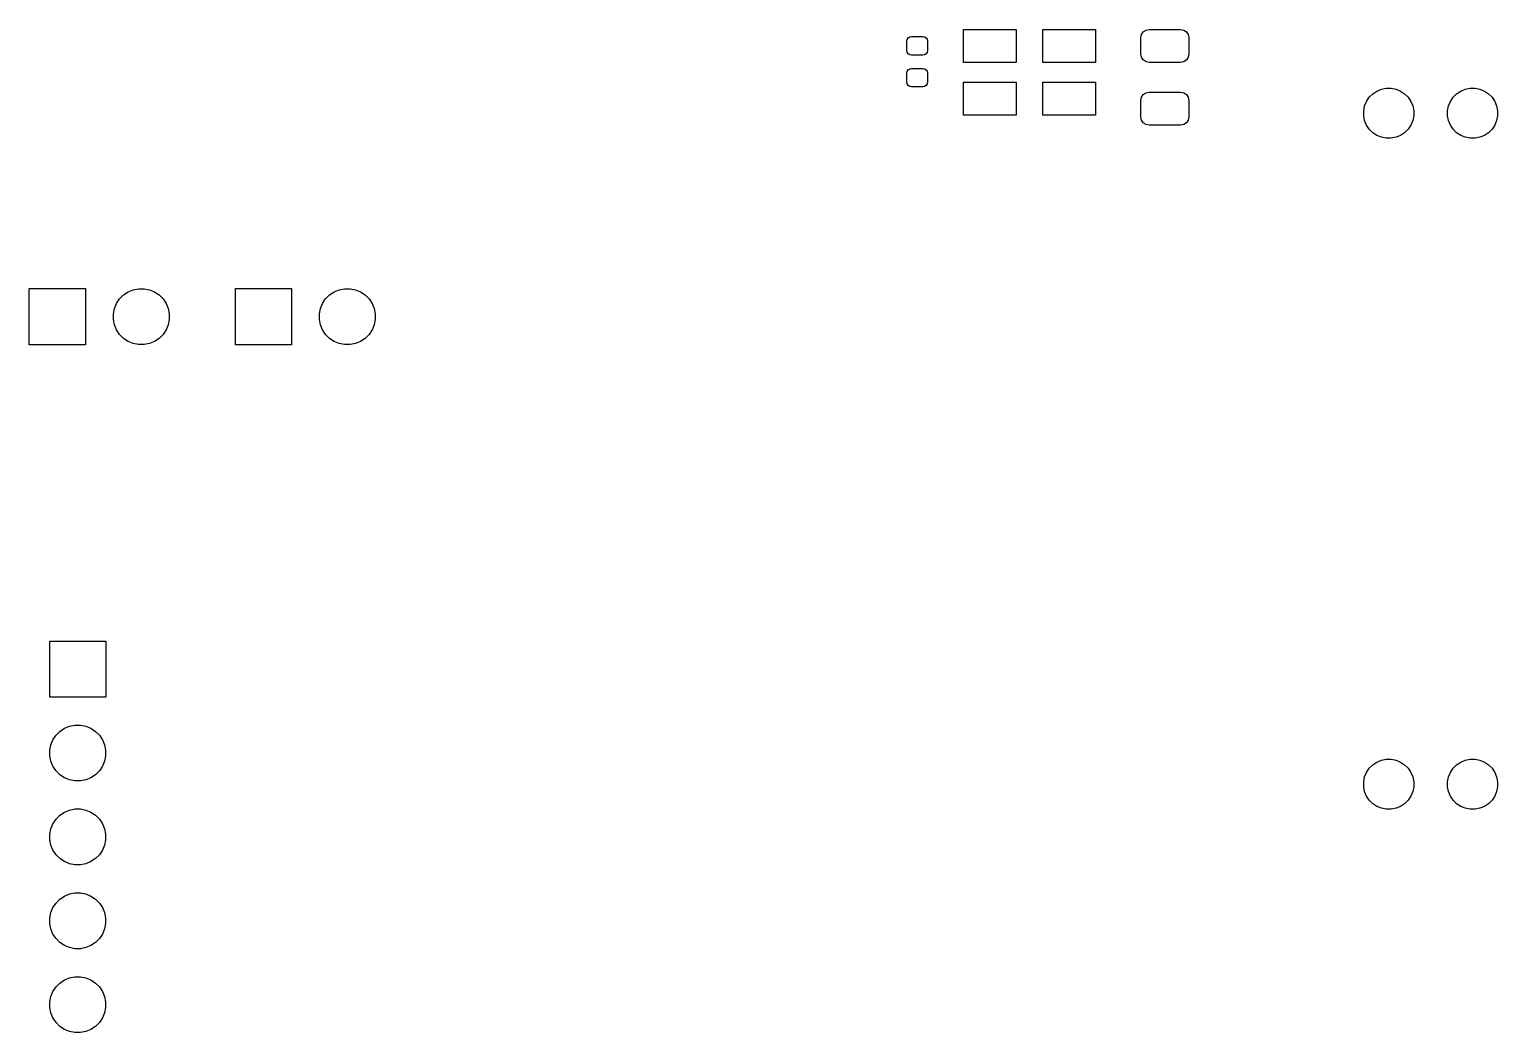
# Model space of a CAD drawing. Header units: inches. Extents: x 2.95 to 6.5, y -4.57 to -2.07.
# Drawn here: x 2.953 to 4.704, y -3.263 to -2.067 of the extents above; entities that cross this region are included whole.
import ezdxf

# ---------------------------------------------------------------- set-up
doc = ezdxf.new("R2010")
doc.units = ezdxf.units.IN
doc.header["$MEASUREMENT"] = 0
doc.layers.add('BLACK', color=7, linetype='CONTINUOUS')

msp = doc.modelspace()

# ---------------------------------------------------------------- linework, layer by layer
at = {"layer": 'BLACK', "linetype": 'CONTINUOUS'}
for p, q in [((3.9996, -2.0811), (4, -2.079)), ((3.9996, -2.0921), (3.9996, -2.0811)), ((4, -2.079), (4.0012, -2.0772)), ((4.0012, -2.0772), (4.003, -2.076)), ((4.003, -2.076), (4.0051, -2.0756)), ((4.0051, -2.0756), (4.0185, -2.0756)), ((4.0185, -2.0756), (4.0206, -2.076)), ((4.0206, -2.076), (4.0224, -2.0772)), ((4.0224, -2.0772), (4.0236, -2.079)), ((4.0236, -2.079), (4.024, -2.0811)), ((4.024, -2.0811), (4.024, -2.0921)), ((4.0669, -2.1063), (4.0669, -2.0669)), ((4.0669, -2.0669), (4.1299, -2.0669)), ((4.1299, -2.0669), (4.1299, -2.1063)), ((4.1614, -2.1063), (4.1614, -2.0669)), ((4.1614, -2.0669), (4.2244, -2.0669)), ((4.2244, -2.0669), (4.2244, -2.1063)), ((4.2785, -2.0768), (4.2793, -2.073)), ((4.2785, -2.0965), (4.2785, -2.0768)), ((4.2793, -2.073), (4.2814, -2.0698)), ((4.2814, -2.0698), (4.2846, -2.0677)), ((4.2846, -2.0677), (4.2884, -2.0669)), ((4.2884, -2.0669), (4.3258, -2.0669)), ((4.3258, -2.0669), (4.3296, -2.0677)), ((4.3296, -2.0677), (4.3327, -2.0698)), ((4.3327, -2.0698), (4.3349, -2.073)), ((4.3349, -2.073), (4.3356, -2.0768)), ((4.3356, -2.0768), (4.3356, -2.0965)), ((4, -2.0942), (3.9996, -2.0921)), ((4.0012, -2.096), (4, -2.0942)), ((4.003, -2.0972), (4.0012, -2.096)), ((4.0051, -2.0976), (4.003, -2.0972)), ((4.0185, -2.0976), (4.0051, -2.0976)), ((4.0206, -2.0972), (4.0185, -2.0976)), ((4.0224, -2.096), (4.0206, -2.0972)), ((4.0236, -2.0942), (4.0224, -2.096)), ((4.024, -2.0921), (4.0236, -2.0942)), ((4.2793, -2.1002), (4.2785, -2.0965)), ((4.2814, -2.1034), (4.2793, -2.1002)), ((4.3349, -2.1002), (4.3327, -2.1034)), ((4.3356, -2.0965), (4.3349, -2.1002)), ((3.9996, -2.1189), (4, -2.1168)), ((4, -2.1168), (4.0012, -2.115)), ((4.0012, -2.115), (4.003, -2.1138)), ((4.003, -2.1138), (4.0051, -2.1134)), ((4.0051, -2.1134), (4.0185, -2.1134)), ((4.0185, -2.1134), (4.0206, -2.1138)), ((4.0206, -2.1138), (4.0224, -2.115)), ((4.0224, -2.115), (4.0236, -2.1168)), ((4.0236, -2.1168), (4.024, -2.1189)), ((4.1299, -2.1063), (4.0669, -2.1063)), ((4.2244, -2.1063), (4.1614, -2.1063)), ((4.2846, -2.1056), (4.2814, -2.1034)), ((4.2884, -2.1063), (4.2846, -2.1056)), ((4.3258, -2.1063), (4.2884, -2.1063)), ((4.3296, -2.1056), (4.3258, -2.1063)), ((4.3327, -2.1034), (4.3296, -2.1056)), ((3.9996, -2.1299), (3.9996, -2.1189)), ((4, -2.132), (3.9996, -2.1299)), ((4.0012, -2.1338), (4, -2.132)), ((4.003, -2.135), (4.0012, -2.1338)), ((4.0051, -2.1354), (4.003, -2.135)), ((4.0185, -2.1354), (4.0051, -2.1354)), ((4.0206, -2.135), (4.0185, -2.1354)), ((4.0224, -2.1338), (4.0206, -2.135)), ((4.0236, -2.132), (4.0224, -2.1338)), ((4.024, -2.1299), (4.0236, -2.132)), ((4.024, -2.1189), (4.024, -2.1299)), ((4.0669, -2.1693), (4.0669, -2.1299)), ((4.0669, -2.1299), (4.1299, -2.1299)), ((4.1299, -2.1299), (4.1299, -2.1693)), ((4.1614, -2.1693), (4.1614, -2.1299)), ((4.1614, -2.1299), (4.2244, -2.1299)), ((4.2244, -2.1299), (4.2244, -2.1693)), ((4.2785, -2.1516), (4.2793, -2.1478)), ((4.2785, -2.1713), (4.2785, -2.1516)), ((4.2793, -2.1478), (4.2814, -2.1446)), ((4.2814, -2.1446), (4.2846, -2.1425)), ((4.2846, -2.1425), (4.2884, -2.1417)), ((4.2884, -2.1417), (4.3258, -2.1417)), ((4.3258, -2.1417), (4.3296, -2.1425)), ((4.3296, -2.1425), (4.3327, -2.1446)), ((4.3327, -2.1446), (4.3349, -2.1478)), ((4.3349, -2.1478), (4.3356, -2.1516)), ((4.3356, -2.1516), (4.3356, -2.1713)), ((4.5453, -2.1582), (4.5476, -2.1528)), ((4.5476, -2.1528), (4.5508, -2.1479)), ((4.5508, -2.1479), (4.555, -2.1437)), ((4.555, -2.1437), (4.5599, -2.1405)), ((4.5599, -2.1405), (4.5653, -2.1382)), ((4.5653, -2.1382), (4.5711, -2.1371)), ((4.5711, -2.1371), (4.577, -2.1371)), ((4.577, -2.1371), (4.5827, -2.1382)), ((4.5827, -2.1382), (4.5882, -2.1405)), ((4.5882, -2.1405), (4.593, -2.1437)), ((4.593, -2.1437), (4.5972, -2.1479)), ((4.5972, -2.1479), (4.6005, -2.1528)), ((4.6005, -2.1528), (4.6027, -2.1582)), ((4.6453, -2.1582), (4.6476, -2.1528)), ((4.6476, -2.1528), (4.6508, -2.1479)), ((4.6508, -2.1479), (4.655, -2.1437)), ((4.655, -2.1437), (4.6599, -2.1405)), ((4.6599, -2.1405), (4.6653, -2.1382)), ((4.6653, -2.1382), (4.6711, -2.1371)), ((4.6711, -2.1371), (4.677, -2.1371)), ((4.677, -2.1371), (4.6827, -2.1382)), ((4.6827, -2.1382), (4.6882, -2.1405)), ((4.6882, -2.1405), (4.693, -2.1437)), ((4.693, -2.1437), (4.6972, -2.1479)), ((4.6972, -2.1479), (4.7005, -2.1528)), ((4.7005, -2.1528), (4.7027, -2.1582)), ((4.1299, -2.1693), (4.0669, -2.1693)), ((4.2244, -2.1693), (4.1614, -2.1693)), ((4.5442, -2.164), (4.5453, -2.1582)), ((4.5442, -2.1699), (4.5442, -2.164)), ((4.5453, -2.1756), (4.5442, -2.1699)), ((4.6027, -2.1582), (4.6039, -2.164)), ((4.6039, -2.1699), (4.6027, -2.1756)), ((4.6039, -2.164), (4.6039, -2.1699)), ((4.6442, -2.164), (4.6453, -2.1582)), ((4.6442, -2.1699), (4.6442, -2.164)), ((4.6453, -2.1756), (4.6442, -2.1699)), ((4.7027, -2.1582), (4.7039, -2.164)), ((4.7039, -2.1699), (4.7027, -2.1756)), ((4.7039, -2.164), (4.7039, -2.1699)), ((4.2793, -2.175), (4.2785, -2.1713)), ((4.2814, -2.1782), (4.2793, -2.175)), ((4.2846, -2.1804), (4.2814, -2.1782)), ((4.2884, -2.1811), (4.2846, -2.1804)), ((4.3258, -2.1811), (4.2884, -2.1811)), ((4.3296, -2.1804), (4.3258, -2.1811)), ((4.3327, -2.1782), (4.3296, -2.1804)), ((4.3349, -2.175), (4.3327, -2.1782)), ((4.3356, -2.1713), (4.3349, -2.175)), ((4.5476, -2.1811), (4.5453, -2.1756)), ((4.5508, -2.186), (4.5476, -2.1811)), ((4.555, -2.1901), (4.5508, -2.186)), ((4.5972, -2.186), (4.593, -2.1901)), ((4.6005, -2.1811), (4.5972, -2.186)), ((4.6027, -2.1756), (4.6005, -2.1811)), ((4.6476, -2.1811), (4.6453, -2.1756)), ((4.6508, -2.186), (4.6476, -2.1811)), ((4.655, -2.1901), (4.6508, -2.186)), ((4.6972, -2.186), (4.693, -2.1901)), ((4.7005, -2.1811), (4.6972, -2.186)), ((4.7027, -2.1756), (4.7005, -2.1811)), ((4.5599, -2.1934), (4.555, -2.1901)), ((4.5653, -2.1956), (4.5599, -2.1934)), ((4.5711, -2.1968), (4.5653, -2.1956)), ((4.577, -2.1968), (4.5711, -2.1968)), ((4.5827, -2.1956), (4.577, -2.1968)), ((4.5882, -2.1934), (4.5827, -2.1956)), ((4.593, -2.1901), (4.5882, -2.1934)), ((4.6599, -2.1934), (4.655, -2.1901)), ((4.6653, -2.1956), (4.6599, -2.1934)), ((4.6711, -2.1968), (4.6653, -2.1956)), ((4.677, -2.1968), (4.6711, -2.1968)), ((4.6827, -2.1956), (4.677, -2.1968)), ((4.6882, -2.1934), (4.6827, -2.1956)), ((4.693, -2.1901), (4.6882, -2.1934)), ((2.9531, -2.4429), (2.9531, -2.376)), ((2.9531, -2.376), (3.0201, -2.376)), ((3.0201, -2.376), (3.0201, -2.4429)), ((3.0654, -2.3836), (3.0708, -2.3799)), ((3.0708, -2.3799), (3.0769, -2.3774)), ((3.0769, -2.3774), (3.0833, -2.3761)), ((3.0833, -2.3761), (3.0899, -2.3761)), ((3.0899, -2.3761), (3.0963, -2.3774)), ((3.0963, -2.3774), (3.1024, -2.3799)), ((3.1024, -2.3799), (3.1078, -2.3836)), ((3.1988, -2.4429), (3.1988, -2.376)), ((3.1988, -2.376), (3.2657, -2.376)), ((3.2657, -2.376), (3.2657, -2.4429)), ((3.3111, -2.3836), (3.3165, -2.3799)), ((3.3165, -2.3799), (3.3226, -2.3774)), ((3.3226, -2.3774), (3.329, -2.3761)), ((3.329, -2.3761), (3.3356, -2.3761)), ((3.3356, -2.3761), (3.342, -2.3774)), ((3.342, -2.3774), (3.3481, -2.3799)), ((3.3481, -2.3799), (3.3535, -2.3836)), ((3.0546, -2.3997), (3.0571, -2.3937)), ((3.0571, -2.3937), (3.0607, -2.3882)), ((3.0607, -2.3882), (3.0654, -2.3836)), ((3.1078, -2.3836), (3.1125, -2.3882)), ((3.1125, -2.3882), (3.1161, -2.3937)), ((3.1161, -2.3937), (3.1186, -2.3997)), ((3.3003, -2.3997), (3.3028, -2.3937)), ((3.3028, -2.3937), (3.3064, -2.3882)), ((3.3064, -2.3882), (3.3111, -2.3836)), ((3.3535, -2.3836), (3.3582, -2.3882)), ((3.3582, -2.3882), (3.3618, -2.3937)), ((3.3618, -2.3937), (3.3643, -2.3997)), ((3.0533, -2.4062), (3.0546, -2.3997)), ((3.0533, -2.4127), (3.0533, -2.4062)), ((3.0546, -2.4192), (3.0533, -2.4127)), ((3.1186, -2.3997), (3.1199, -2.4062)), ((3.1199, -2.4127), (3.1186, -2.4192)), ((3.1199, -2.4062), (3.1199, -2.4127)), ((3.299, -2.4062), (3.3003, -2.3997)), ((3.299, -2.4127), (3.299, -2.4062)), ((3.3003, -2.4192), (3.299, -2.4127)), ((3.3643, -2.3997), (3.3656, -2.4062)), ((3.3656, -2.4127), (3.3643, -2.4192)), ((3.3656, -2.4062), (3.3656, -2.4127)), ((3.0571, -2.4252), (3.0546, -2.4192)), ((3.0607, -2.4307), (3.0571, -2.4252)), ((3.0654, -2.4353), (3.0607, -2.4307)), ((3.1125, -2.4307), (3.1078, -2.4353)), ((3.1161, -2.4252), (3.1125, -2.4307)), ((3.1186, -2.4192), (3.1161, -2.4252)), ((3.3028, -2.4252), (3.3003, -2.4192)), ((3.3064, -2.4307), (3.3028, -2.4252)), ((3.3111, -2.4353), (3.3064, -2.4307)), ((3.3582, -2.4307), (3.3535, -2.4353)), ((3.3618, -2.4252), (3.3582, -2.4307)), ((3.3643, -2.4192), (3.3618, -2.4252)), ((3.0201, -2.4429), (2.9531, -2.4429)), ((3.0708, -2.439), (3.0654, -2.4353)), ((3.0769, -2.4415), (3.0708, -2.439)), ((3.0833, -2.4428), (3.0769, -2.4415)), ((3.0899, -2.4428), (3.0833, -2.4428)), ((3.0963, -2.4415), (3.0899, -2.4428)), ((3.1024, -2.439), (3.0963, -2.4415)), ((3.1078, -2.4353), (3.1024, -2.439)), ((3.2657, -2.4429), (3.1988, -2.4429)), ((3.3165, -2.439), (3.3111, -2.4353)), ((3.3226, -2.4415), (3.3165, -2.439)), ((3.329, -2.4428), (3.3226, -2.4415)), ((3.3356, -2.4428), (3.329, -2.4428)), ((3.342, -2.4415), (3.3356, -2.4428)), ((3.3481, -2.439), (3.342, -2.4415)), ((3.3535, -2.4353), (3.3481, -2.439)), ((2.9774, -2.8632), (2.9774, -2.7963)), ((2.9774, -2.7963), (3.0443, -2.7963)), ((3.0443, -2.7963), (3.0443, -2.8632)), ((3.0443, -2.8632), (2.9774, -2.8632)), ((2.985, -2.9085), (2.9896, -2.9039)), ((2.9896, -2.9039), (2.9951, -2.9002)), ((2.9951, -2.9002), (3.0011, -2.8977)), ((3.0011, -2.8977), (3.0075, -2.8964)), ((3.0075, -2.8964), (3.0141, -2.8964)), ((3.0141, -2.8964), (3.0205, -2.8977)), ((3.0205, -2.8977), (3.0266, -2.9002)), ((3.0266, -2.9002), (3.0321, -2.9039)), ((3.0321, -2.9039), (3.0367, -2.9085)), ((2.9775, -2.9264), (2.9788, -2.92)), ((2.9788, -2.92), (2.9813, -2.9139)), ((2.9813, -2.9139), (2.985, -2.9085)), ((3.0367, -2.9085), (3.0403, -2.9139)), ((3.0403, -2.9139), (3.0429, -2.92)), ((3.0429, -2.92), (3.0441, -2.9264)), ((2.9775, -2.933), (2.9775, -2.9264)), ((2.9788, -2.9394), (2.9775, -2.933)), ((2.9813, -2.9455), (2.9788, -2.9394)), ((3.0429, -2.9394), (3.0403, -2.9455)), ((3.0441, -2.933), (3.0429, -2.9394)), ((3.0441, -2.9264), (3.0441, -2.933)), ((4.555, -2.9437), (4.5599, -2.9405)), ((4.5599, -2.9405), (4.5653, -2.9382)), ((4.5653, -2.9382), (4.5711, -2.9371)), ((4.5711, -2.9371), (4.577, -2.9371)), ((4.577, -2.9371), (4.5827, -2.9382)), ((4.5827, -2.9382), (4.5882, -2.9405)), ((4.5882, -2.9405), (4.593, -2.9437)), ((4.655, -2.9437), (4.6599, -2.9405)), ((4.6599, -2.9405), (4.6653, -2.9382)), ((4.6653, -2.9382), (4.6711, -2.9371)), ((4.6711, -2.9371), (4.677, -2.9371)), ((4.677, -2.9371), (4.6827, -2.9382)), ((4.6827, -2.9382), (4.6882, -2.9405)), ((4.6882, -2.9405), (4.693, -2.9437)), ((2.985, -2.951), (2.9813, -2.9455)), ((2.9896, -2.9556), (2.985, -2.951)), ((2.9951, -2.9592), (2.9896, -2.9556)), ((3.0321, -2.9556), (3.0266, -2.9592)), ((3.0367, -2.951), (3.0321, -2.9556)), ((3.0403, -2.9455), (3.0367, -2.951)), ((4.5442, -2.964), (4.5453, -2.9582)), ((4.5453, -2.9582), (4.5476, -2.9528)), ((4.5476, -2.9528), (4.5508, -2.9479)), ((4.5508, -2.9479), (4.555, -2.9437)), ((4.593, -2.9437), (4.5972, -2.9479)), ((4.5972, -2.9479), (4.6005, -2.9528)), ((4.6005, -2.9528), (4.6027, -2.9582)), ((4.6027, -2.9582), (4.6039, -2.964)), ((4.6442, -2.964), (4.6453, -2.9582)), ((4.6453, -2.9582), (4.6476, -2.9528)), ((4.6476, -2.9528), (4.6508, -2.9479)), ((4.6508, -2.9479), (4.655, -2.9437)), ((4.693, -2.9437), (4.6972, -2.9479)), ((4.6972, -2.9479), (4.7005, -2.9528)), ((4.7005, -2.9528), (4.7027, -2.9582)), ((4.7027, -2.9582), (4.7039, -2.964)), ((3.0011, -2.9617), (2.9951, -2.9592)), ((3.0075, -2.963), (3.0011, -2.9617)), ((3.0141, -2.963), (3.0075, -2.963)), ((3.0205, -2.9617), (3.0141, -2.963)), ((3.0266, -2.9592), (3.0205, -2.9617)), ((4.5442, -2.9699), (4.5442, -2.964)), ((4.5453, -2.9756), (4.5442, -2.9699)), ((4.5476, -2.9811), (4.5453, -2.9756)), ((4.6027, -2.9756), (4.6005, -2.9811)), ((4.6039, -2.9699), (4.6027, -2.9756)), ((4.6039, -2.964), (4.6039, -2.9699)), ((4.6442, -2.9699), (4.6442, -2.964)), ((4.6453, -2.9756), (4.6442, -2.9699)), ((4.6476, -2.9811), (4.6453, -2.9756)), ((4.7027, -2.9756), (4.7005, -2.9811)), ((4.7039, -2.9699), (4.7027, -2.9756)), ((4.7039, -2.964), (4.7039, -2.9699)), ((4.5508, -2.986), (4.5476, -2.9811)), ((4.555, -2.9901), (4.5508, -2.986)), ((4.5599, -2.9934), (4.555, -2.9901)), ((4.5653, -2.9956), (4.5599, -2.9934)), ((4.5882, -2.9934), (4.5827, -2.9956)), ((4.593, -2.9901), (4.5882, -2.9934)), ((4.5972, -2.986), (4.593, -2.9901)), ((4.6005, -2.9811), (4.5972, -2.986)), ((4.6508, -2.986), (4.6476, -2.9811)), ((4.655, -2.9901), (4.6508, -2.986)), ((4.6599, -2.9934), (4.655, -2.9901)), ((4.6653, -2.9956), (4.6599, -2.9934)), ((4.6882, -2.9934), (4.6827, -2.9956)), ((4.693, -2.9901), (4.6882, -2.9934)), ((4.6972, -2.986), (4.693, -2.9901)), ((4.7005, -2.9811), (4.6972, -2.986)), ((2.9813, -3.0139), (2.985, -3.0085)), ((2.985, -3.0085), (2.9896, -3.0039)), ((2.9896, -3.0039), (2.9951, -3.0002)), ((2.9951, -3.0002), (3.0011, -2.9977)), ((3.0011, -2.9977), (3.0075, -2.9964)), ((3.0075, -2.9964), (3.0141, -2.9964)), ((3.0141, -2.9964), (3.0205, -2.9977)), ((3.0205, -2.9977), (3.0266, -3.0002)), ((3.0266, -3.0002), (3.0321, -3.0039)), ((3.0321, -3.0039), (3.0367, -3.0085)), ((3.0367, -3.0085), (3.0403, -3.0139)), ((4.5711, -2.9968), (4.5653, -2.9956)), ((4.577, -2.9968), (4.5711, -2.9968)), ((4.5827, -2.9956), (4.577, -2.9968)), ((4.6711, -2.9968), (4.6653, -2.9956)), ((4.677, -2.9968), (4.6711, -2.9968)), ((4.6827, -2.9956), (4.677, -2.9968)), ((2.9775, -3.0264), (2.9788, -3.02)), ((2.9775, -3.033), (2.9775, -3.0264)), ((2.9788, -3.02), (2.9813, -3.0139)), ((3.0403, -3.0139), (3.0429, -3.02)), ((3.0429, -3.02), (3.0441, -3.0264)), ((3.0441, -3.0264), (3.0441, -3.033)), ((2.9788, -3.0394), (2.9775, -3.033)), ((2.9813, -3.0455), (2.9788, -3.0394)), ((2.985, -3.051), (2.9813, -3.0455)), ((3.0403, -3.0455), (3.0367, -3.051)), ((3.0429, -3.0394), (3.0403, -3.0455)), ((3.0441, -3.033), (3.0429, -3.0394)), ((2.9896, -3.0556), (2.985, -3.051)), ((2.9951, -3.0592), (2.9896, -3.0556)), ((3.0011, -3.0617), (2.9951, -3.0592)), ((3.0075, -3.063), (3.0011, -3.0617)), ((3.0141, -3.063), (3.0075, -3.063)), ((3.0205, -3.0617), (3.0141, -3.063)), ((3.0266, -3.0592), (3.0205, -3.0617)), ((3.0321, -3.0556), (3.0266, -3.0592)), ((3.0367, -3.051), (3.0321, -3.0556)), ((2.9951, -3.1002), (3.0011, -3.0977)), ((3.0011, -3.0977), (3.0075, -3.0964)), ((3.0075, -3.0964), (3.0141, -3.0964)), ((3.0141, -3.0964), (3.0205, -3.0977)), ((3.0205, -3.0977), (3.0266, -3.1002)), ((2.9788, -3.12), (2.9813, -3.1139)), ((2.9813, -3.1139), (2.985, -3.1085)), ((2.985, -3.1085), (2.9896, -3.1039)), ((2.9896, -3.1039), (2.9951, -3.1002)), ((3.0266, -3.1002), (3.0321, -3.1039)), ((3.0321, -3.1039), (3.0367, -3.1085)), ((3.0367, -3.1085), (3.0403, -3.1139)), ((3.0403, -3.1139), (3.0429, -3.12)), ((2.9775, -3.1264), (2.9788, -3.12)), ((2.9775, -3.133), (2.9775, -3.1264)), ((2.9788, -3.1394), (2.9775, -3.133)), ((3.0429, -3.12), (3.0441, -3.1264)), ((3.0441, -3.133), (3.0429, -3.1394)), ((3.0441, -3.1264), (3.0441, -3.133)), ((2.9813, -3.1455), (2.9788, -3.1394)), ((2.985, -3.151), (2.9813, -3.1455)), ((2.9896, -3.1556), (2.985, -3.151)), ((3.0367, -3.151), (3.0321, -3.1556)), ((3.0403, -3.1455), (3.0367, -3.151)), ((3.0429, -3.1394), (3.0403, -3.1455)), ((2.9951, -3.1592), (2.9896, -3.1556)), ((3.0011, -3.1617), (2.9951, -3.1592)), ((3.0075, -3.163), (3.0011, -3.1617)), ((3.0141, -3.163), (3.0075, -3.163)), ((3.0205, -3.1617), (3.0141, -3.163)), ((3.0266, -3.1592), (3.0205, -3.1617)), ((3.0321, -3.1556), (3.0266, -3.1592)), ((2.9896, -3.2039), (2.9951, -3.2002)), ((2.9951, -3.2002), (3.0011, -3.1977)), ((3.0011, -3.1977), (3.0075, -3.1964)), ((3.0075, -3.1964), (3.0141, -3.1964)), ((3.0141, -3.1964), (3.0205, -3.1977)), ((3.0205, -3.1977), (3.0266, -3.2002)), ((3.0266, -3.2002), (3.0321, -3.2039)), ((2.9775, -3.2264), (2.9788, -3.22)), ((2.9788, -3.22), (2.9813, -3.2139)), ((2.9813, -3.2139), (2.985, -3.2085)), ((2.985, -3.2085), (2.9896, -3.2039)), ((3.0321, -3.2039), (3.0367, -3.2085)), ((3.0367, -3.2085), (3.0403, -3.2139)), ((3.0403, -3.2139), (3.0429, -3.22)), ((3.0429, -3.22), (3.0441, -3.2264)), ((2.9775, -3.233), (2.9775, -3.2264)), ((2.9788, -3.2394), (2.9775, -3.233)), ((3.0441, -3.233), (3.0429, -3.2394)), ((3.0441, -3.2264), (3.0441, -3.233)), ((2.9813, -3.2455), (2.9788, -3.2394)), ((2.985, -3.251), (2.9813, -3.2455)), ((2.9896, -3.2556), (2.985, -3.251)), ((2.9951, -3.2592), (2.9896, -3.2556)), ((3.0321, -3.2556), (3.0266, -3.2592)), ((3.0367, -3.251), (3.0321, -3.2556)), ((3.0403, -3.2455), (3.0367, -3.251)), ((3.0429, -3.2394), (3.0403, -3.2455)), ((3.0011, -3.2617), (2.9951, -3.2592)), ((3.0075, -3.263), (3.0011, -3.2617)), ((3.0141, -3.263), (3.0075, -3.263)), ((3.0205, -3.2617), (3.0141, -3.263)), ((3.0266, -3.2592), (3.0205, -3.2617))]:
    msp.add_line(p, q, dxfattribs=at)

doc.saveas('drawing.dxf')
